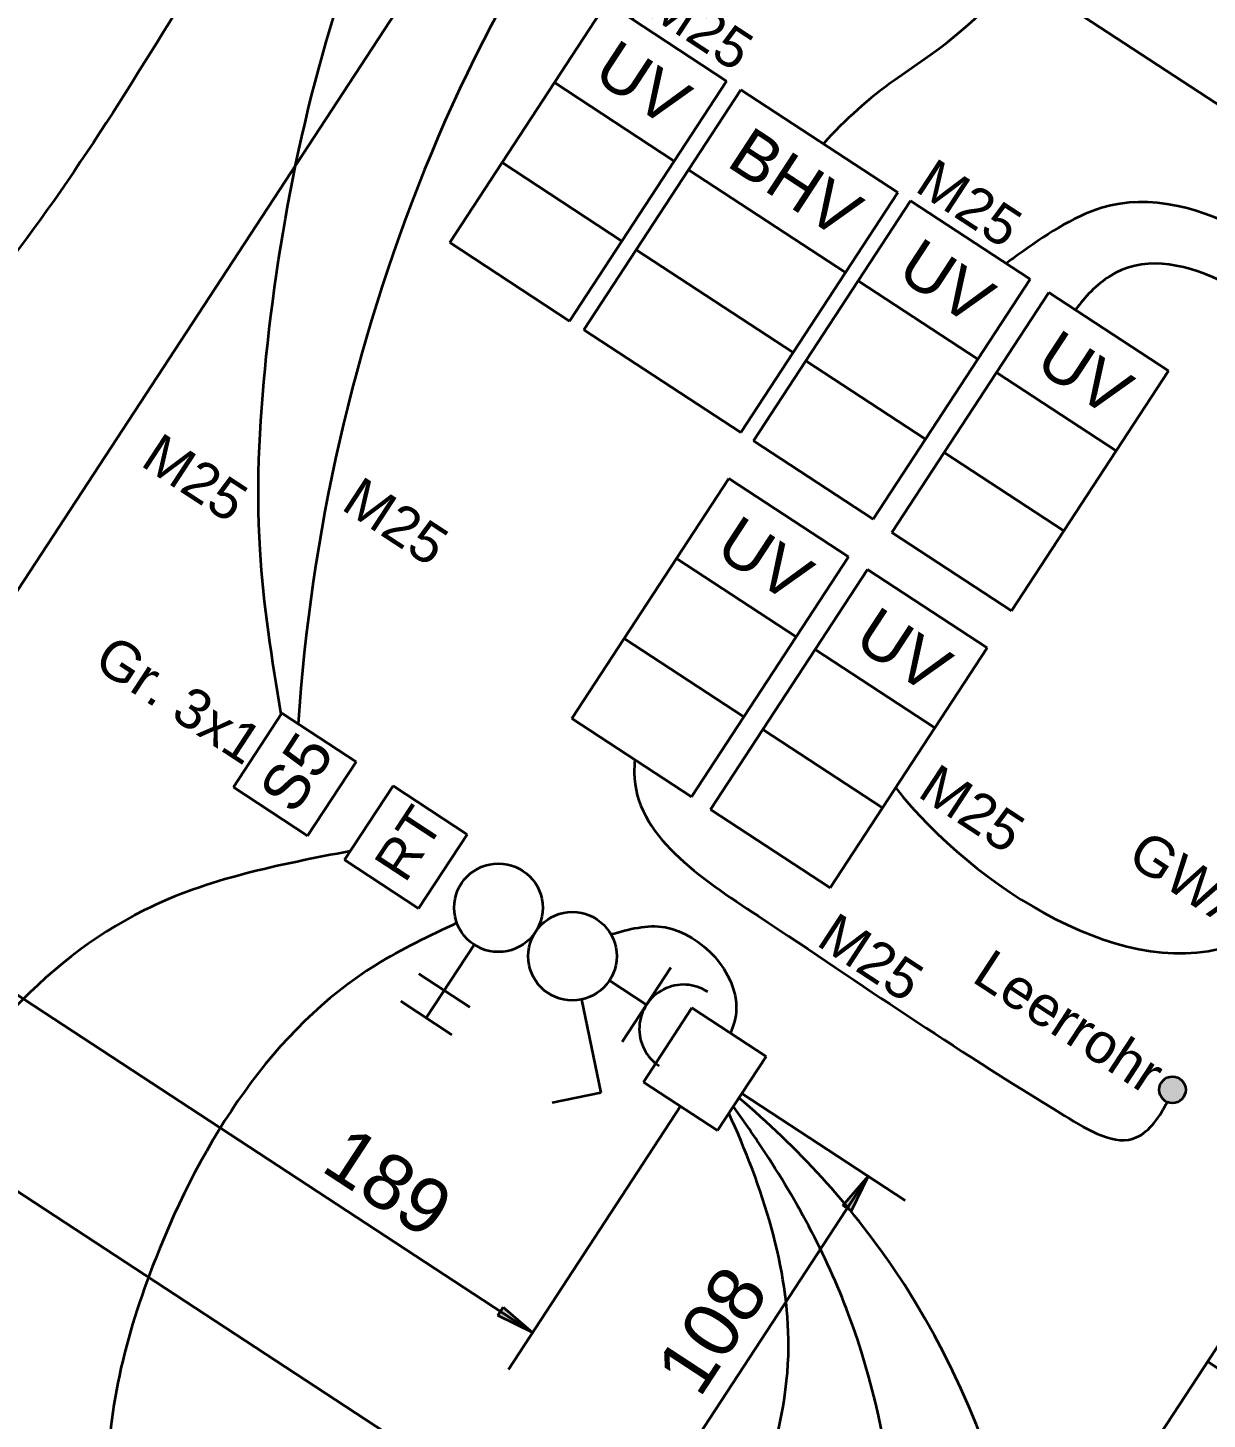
# Model space of a CAD drawing. Header units: metres. Extents: x 2696276 to 2696381, y 1245119 to 1245220.
# Drawn here: x 2696286.032 to 2696288.697, y 1245163.989 to 1245167.133 of the extents above; entities that cross this region are included whole.
import ezdxf
from ezdxf.lldxf.tags import DXFTag

# ---------------------------------------------------------------- set-up
doc = ezdxf.new("R2010")
doc.units = ezdxf.units.M
for name, color, linetype, lineweight, true_color in [('011_232.51_Lichtinstallationen allgemein', 150, 'Continuous', 35, 0x0080ff), ('011_232.51_Lichtinstallationen allgemein_Bodenltg', 150, 'STRICHLINIE', 35, 0x0080ff), ('011_232.51_Lichtinstallationen allgemein_Deckenltg', 150, 'Continuous', 35, 0x0080ff), ('013_232.61_Kraftinstallationen allgemein', 1, 'Continuous', 35, 0xff0000), ('013_232.61_Kraftinstallationen allgemein_Bodenltg', 1, 'STRICHLINIE', 35, 0xff0000), ('013_232.61_Kraftinstallationen allgemein_Deckenltg', 1, 'Continuous', 35, 0xff0000), ('014_232.62_Storeninstallationen', 1, 'Continuous', 35, 0xff0000), ('014_232.62_Storeninstallationen_Deckenltg', 1, 'Continuous', 35, 0xff0000), ('016_232.70_HLKS-Installation', 5, 'Continuous', 35, 0x0000ff), ('016_232.70_HLKS-Installation_Bodenltg', 5, 'STRICHLINIE', 35, 0x0000ff), ('035_236.3__UKV-Installationen_Bodenltg', 24, 'STRICHLINIE', 35, 0x993300)]:
    doc.layers.add(name, color=color, linetype=linetype, lineweight=lineweight, true_color=true_color)
doc.layers.add('X_Mass', color=7, linetype='Continuous', lineweight=35)
doc.styles.get("Standard").update_dxf_attribs({"font": 'arial.ttf'})
tags = doc.linetypes.add('STRICHLINIE', pattern=[19.05, 12.7, -6.35]).pattern_tags.tags
tags[6:7] = [DXFTag(74, 4), DXFTag(75, 0), DXFTag(340, '0'), DXFTag(46, 0.0), DXFTag(50, 0.0), DXFTag(44, 0.0), DXFTag(45, 0.0)]
tags[4:5] = [DXFTag(74, 4), DXFTag(75, 0), DXFTag(340, '0'), DXFTag(46, 0.0), DXFTag(50, 0.0), DXFTag(44, 0.0), DXFTag(45, 0.0)]
tags = doc.linetypes.add('STRICHPUNKT2', pattern=[12.7, 6.35, -3.175, 0, -3.175]).pattern_tags.tags
tags[10:11] = [DXFTag(74, 4), DXFTag(75, 0), DXFTag(340, '0'), DXFTag(46, 0.0), DXFTag(50, 0.0), DXFTag(44, 0.0), DXFTag(45, 0.0)]
tags[8:9] = [DXFTag(74, 4), DXFTag(75, 0), DXFTag(340, '0'), DXFTag(46, 0.0), DXFTag(50, 0.0), DXFTag(44, 0.0), DXFTag(45, 0.0)]
tags[6:7] = [DXFTag(74, 4), DXFTag(75, 0), DXFTag(340, '0'), DXFTag(46, 0.0), DXFTag(50, 0.0), DXFTag(44, 0.0), DXFTag(45, 0.0)]
tags[4:5] = [DXFTag(74, 4), DXFTag(75, 0), DXFTag(340, '0'), DXFTag(46, 0.0), DXFTag(50, 0.0), DXFTag(44, 0.0), DXFTag(45, 0.0)]

# ---------------------------------------------------------------- blocks, each defined once
blk = doc.blocks.new('0_232.51_Lichtinstallationen allgemein_Deckenltg-A0S2JCD473', base_point=(-584.48, -1110.87))
at = {"color": 0, "linetype": 'ByBlock', "lineweight": -2, "ltscale": 0.35}
blk.add_open_spline([(-380.11, -535.98), (-383.06, -535.49), (-411.66, -530.7), (-484.79, -557.7), (-491.95, -690.76), (-501.06, -830.83), (-485.56, -997.35), (-552.52, -1080.49), (-584.48, -1110.87)], degree=3, knots=[0, 0, 0, 0, 8.999929, 87.189465, 192.930492, 365.249901, 532.636071, 664.891956, 664.891956, 664.891956, 664.891956], dxfattribs=at)
blk = doc.blocks.new('Anschlusspunkt-A0S2JCEY73', base_point=(-176.63, -955.98))
at = {"lineweight": -2}
blk.add_hatch(color=0, dxfattribs=at).paths.add_polyline_path([(-173.58, -955.98), (-174.37, -955.88), (-175.1, -955.59), (-175.73, -955.11), (-176.22, -954.49), (-176.52, -953.76), (-176.63, -952.98), (-176.52, -952.19), (-176.22, -951.46), (-175.73, -950.84), (-175.1, -950.36), (-174.37, -950.07), (-173.58, -949.98), (-172.81, -950.09), (-172.1, -950.39), (-171.49, -950.87), (-171.02, -951.49), (-170.73, -952.21), (-170.63, -952.98), (-170.73, -953.74), (-171.02, -954.46), (-171.49, -955.08), (-172.1, -955.56), (-172.81, -955.86)])
at = {"color": 0, "lineweight": -2}
blk.add_circle((-173.63, -952.98), 3, dxfattribs=at)
blk = doc.blocks.new('Gruppenzuleitung-A0S2JCL073', base_point=(-333.11, -882.12))
at = {"color": 0, "linetype": 'ByBlock', "lineweight": -2, "ltscale": 0.35}
for p, q in [((-300.77, -817.32), (-333.11, -817.32)), ((-333.11, -817.32), (-333.11, -882.12)), ((-300.77, -882.12), (-300.77, -817.32)), ((-333.11, -838.92), (-300.77, -838.92)), ((-333.11, -860.52), (-300.77, -860.52)), ((-333.11, -882.12), (-300.77, -882.12))]:
    blk.add_line(p, q, dxfattribs=at)
at = {"color": 0, "linetype": 'ByBlock', "lineweight": -2, "ltscale": 0.35, "insert": (-326.78, -822.72), "char_height": 10.8, "attachment_point": 1}
blk.add_mtext('{\\fArial;UV}', dxfattribs=at)
blk = doc.blocks.new('0_236.85_Brandmeldeinstallationen_AP-Ltg-A0S2JCMQ73', base_point=(-356.67, -817.31))
at = {"color": 0, "linetype": 'ByBlock', "lineweight": -2, "ltscale": 0.35}
for p, q in [((-340.44, -750.46), (-340.44, -633.02)), ((-351.03, -796.31), (-347.42, -787.17))]:
    blk.add_line(p, q, dxfattribs=at)
for centre, major_axis, end_param in [((-349.57, -633.02), (9.13, 0), 1.475383), ((-440.44, -750.46), (93.02, -36.71), 0.375839), ((-261.9, -831.49), (-89.13, 35.17), 0.227334)]:
    blk.add_ellipse(centre, major_axis=major_axis, ratio=1, start_param=0, end_param=end_param, dxfattribs=at)
blk = doc.blocks.new('0_232.62_Storeninstallationen_Deckenltg-A0S2JCNS73', base_point=(-348.71, -1214.87))
at = {"color": 0, "linetype": 'ByBlock', "lineweight": -2, "ltscale": 0.35}
blk.add_open_spline([(-329.58, -1009.98), (-333.2, -1015.85), (-351.43, -1045.44), (-350.52, -1102.09), (-318.6, -1194.98), (-235.38, -1216.39), (-185.53, -1214.87)], degree=3, knots=[0, 0, 0, 0, 20.552659, 103.683362, 157.5109, 307.121049, 307.121049, 307.121049, 307.121049], dxfattribs=at)
blk = doc.blocks.new('Schalter_ Schema 0_ UP-A0S2JCP873', base_point=(-313.61, -1032.22))
at = {"color": 0, "lineweight": -2}
for p, q in [((-296.54, -1009.03), (-281.32, -1024.25)), ((-281.32, -1024.25), (-289.3, -1032.22))]:
    blk.add_line(p, q, dxfattribs=at)
blk.add_circle((-303.61, -1001.96), 10, dxfattribs=at)
blk = doc.blocks.new('0_232.61_Kraftinstallationen allgemein_Bodenltg-A0S2JCSM73', base_point=(-288.43, -817.55))
at = {"color": 0, "linetype": 'ByBlock', "lineweight": -2, "ltscale": 0.35}
blk.add_open_spline([(-176.15, -792.95), (-179.54, -792.95), (-198.73, -792.91), (-231.95, -794.3), (-284, -790.79), (-288.28, -813.95), (-288.43, -817.55)], degree=3, knots=[0, 0, 0, 0, 10.101518, 57.174384, 111.754582, 122.572169, 122.572169, 122.572169, 122.572169], dxfattribs=at)
blk = doc.blocks.new('Maß-A0S2JCTA73', base_point=(-786.11, -1108.94))
at = {"color": 0, "linetype": 'ByBlock', "lineweight": -2, "ltscale": 0.35}
for p, q in [((-453.83, -1088), (-453.83, -767.12)), ((-264.61, -1088), (-264.61, -1016.96)), ((-264.61, -1078), (-786.11, -1078)), ((-273.28, -1079.14), (-273.28, -1076.86)), ((-273.28, -1076.86), (-264.61, -1078)), ((-264.61, -1078), (-273.28, -1079.14))]:
    blk.add_line(p, q, dxfattribs=at)
blk.add_solid([(-264.61, -1078), (-273.28, -1079.14), (-273.28, -1076.86)], dxfattribs=at)
at = {"color": 0, "linetype": 'ByBlock', "lineweight": -2, "ltscale": 0.35, "insert": (-325.06, -1061.15), "char_height": 12.5, "attachment_point": 1}
blk.add_mtext('{\\fArial;189}', dxfattribs=at)
blk = doc.blocks.new('Gruppenzuleitung-A0S2JCTK73', base_point=(-133.35, -1043.2))
at = {"color": 0, "lineweight": -2}
for p, q in [((-133.35, -1043.2), (-133.35, -978.4)), ((-133.35, -978.4), (-90.95, -978.4)), ((-90.95, -978.4), (-90.95, -1043.2)), ((-90.95, -1000), (-133.35, -1000)), ((-90.95, -1021.6), (-133.35, -1021.6)), ((-90.95, -1043.2), (-133.35, -1043.2))]:
    blk.add_line(p, q, dxfattribs=at)
at = {"color": 0, "lineweight": -2, "insert": (-127.06, -983.8), "char_height": 10.8, "attachment_point": 1}
blk.add_mtext('{\\fArial;BHV}', dxfattribs=at)
blk = doc.blocks.new('Raumthermostat_ UP-A0S2JCWC73', base_point=(-358.61, -1011.96))
at = {"color": 0, "lineweight": -2}
for p, q in [((-358.61, -1011.96), (-358.61, -991.96)), ((-358.61, -991.96), (-338.61, -991.96)), ((-338.61, -1011.96), (-338.61, -991.96)), ((-338.61, -1011.96), (-358.61, -1011.96))]:
    blk.add_line(p, q, dxfattribs=at)
at = {"color": 0, "lineweight": -2, "insert": (-353.01, -1009.06), "char_height": 8.8, "attachment_point": 1, "rotation": 90.0004}
blk.add_mtext('{\\fArial;RT}', dxfattribs=at)
blk = doc.blocks.new('0_232.51_Lichtinstallationen allgemein_Deckenltg-A0S2JCXU73', base_point=(-254.61, -1108.95))
at = {"color": 0, "linetype": 'ByBlock', "lineweight": -2, "ltscale": 0.35}
blk.add_open_spline([(-195.64, -1108.95), (-199.46, -1087.68), (-206.61, -1047.93), (-239.25, -1021.98), (-254.61, -1012.28)], degree=3, knots=[0, 0, 0, 0, 62.739535, 117.241979, 117.241979, 117.241979, 117.241979], dxfattribs=at)
blk = doc.blocks.new('0_232.51_Lichtinstallationen allgemein_Deckenltg-A0S2JCZC73', base_point=(-480.38, -992.31))
at = {"color": 0, "linetype": 'ByBlock', "lineweight": -2, "ltscale": 0.35}
blk.add_open_spline([(-388.61, -992.31), (-397.05, -983.06), (-416.02, -962.26), (-446.7, -908.47), (-475.59, -832.57), (-480.39, -732.38), (-481.37, -646.68), (-467.37, -568.08), (-419.45, -539.31), (-390.54, -536.95), (-380.11, -537.54)], degree=3, knots=[0, 0, 0, 0, 37.473618, 84.217074, 184.826887, 277.9212, 381.555394, 447.258554, 502.23198, 533.586039, 533.586039, 533.586039, 533.586039], dxfattribs=at)
blk = doc.blocks.new('0_232.61_Kraftinstallationen allgemein_Bodenltg-A0S2JD0A73', base_point=(-263.3, -935.75))
at = {"color": 0, "linetype": 'ByBlock', "lineweight": -2, "ltscale": 0.35}
blk.add_open_spline([(-263.3, -930.13), (-236.32, -939.11), (-183.44, -939.02), (-172.81, -903.31), (-170.61, -895.89)], degree=3, knots=[0, 0, 0, 0, 85.331728, 107.706961, 107.706961, 107.706961, 107.706961], dxfattribs=at)
blk = doc.blocks.new('Steckdose T13_ UP-A0S2JD0Y73', base_point=(-293.61, -1011.96))
at = {"color": 0, "lineweight": -2}
for p, q in [((-283.61, -991.96), (-283.61, -1011.96)), ((-283.61, -1001.96), (-293.61, -1001.96))]:
    blk.add_line(p, q, dxfattribs=at)
blk.add_ellipse((-273.61, -1001.96), major_axis=(0, 10), ratio=1, start_param=0, end_param=3.141593, dxfattribs=at)
blk = doc.blocks.new('1_Abzweigdose quadratisch UP-A0S2JD7073', base_point=(-274.61, -1016.96))
at = {"color": 0, "lineweight": -2}
for p, q in [((-274.61, -996.96), (-274.61, -1016.96)), ((-254.61, -996.96), (-274.61, -996.96)), ((-254.61, -1016.96), (-254.61, -996.96)), ((-274.61, -1016.96), (-254.61, -1016.96))]:
    blk.add_line(p, q, dxfattribs=at)
blk = doc.blocks.new('Gruppenzuleitung-A0S2JD7873', base_point=(-333.14, -957.07))
at = {"color": 0, "linetype": 'ByBlock', "lineweight": -2, "ltscale": 0.35}
for p, q in [((-300.8, -892.27), (-333.14, -892.27)), ((-333.14, -892.27), (-333.14, -957.07)), ((-300.8, -957.07), (-300.8, -892.27)), ((-333.14, -913.87), (-300.8, -913.87)), ((-333.14, -935.47), (-300.8, -935.47)), ((-333.14, -957.07), (-300.8, -957.07))]:
    blk.add_line(p, q, dxfattribs=at)
at = {"color": 0, "linetype": 'ByBlock', "lineweight": -2, "ltscale": 0.35, "insert": (-326.81, -897.67), "char_height": 10.8, "attachment_point": 1}
blk.add_mtext('{\\fArial;UV}', dxfattribs=at)
blk = doc.blocks.new('0_232.61_Kraftinstallationen allgemein_Bodenltg-A0S2JD8873', base_point=(-316.14, -971.75))
at = {"color": 0, "linetype": 'ByBlock', "lineweight": -2, "ltscale": 0.35}
blk.add_open_spline([(-316.14, -957.07), (-315.65, -957.94), (-308.11, -971.36), (-254.4, -971.19), (-218.23, -972.37), (-172.97, -970.57), (-172.66, -959.42), (-173.08, -955.92)], degree=3, knots=[0, 0, 0, 0, 2.986842, 45.781095, 128.432752, 145.438085, 156.00503, 156.00503, 156.00503, 156.00503], dxfattribs=at)
blk = doc.blocks.new('Gruppenzuleitung-A0S2JDAI73', base_point=(-295.64, -882.35))
at = {"color": 0, "linetype": 'ByBlock', "lineweight": -2, "ltscale": 0.35}
for p, q in [((-263.3, -817.55), (-295.64, -817.55)), ((-295.64, -817.55), (-295.64, -882.35)), ((-263.3, -882.35), (-263.3, -817.55)), ((-295.64, -839.15), (-263.3, -839.15)), ((-295.64, -860.75), (-263.3, -860.75)), ((-295.64, -882.35), (-263.3, -882.35))]:
    blk.add_line(p, q, dxfattribs=at)
at = {"color": 0, "linetype": 'ByBlock', "lineweight": -2, "ltscale": 0.35, "insert": (-289.31, -822.95), "char_height": 10.8, "attachment_point": 1}
blk.add_mtext('{\\fArial;UV}', dxfattribs=at)
blk = doc.blocks.new('0_232.51_Lichtinstallationen allgemein_Deckenltg-A0S2JDAY73', base_point=(-254.61, -1265.04))
at = {"color": 0, "linetype": 'ByBlock', "lineweight": -2, "ltscale": 0.35}
blk.add_open_spline([(-28.61, -1265.04), (-29.02, -1258.52), (-32.51, -1203.3), (-90.47, -1111.8), (-172.66, -1026.65), (-237.41, -1010.22), (-254.61, -1008.16)], degree=3, knots=[0, 0, 0, 0, 19.529243, 165.484034, 309.4997, 361.451681, 361.451681, 361.451681, 361.451681], dxfattribs=at)
blk = doc.blocks.new('0_236.3_UKV-Installationen_Deckenltg-A0S2JDGG73', base_point=(-786.11, -1044.72))
at = {"color": 0, "linetype": 'ByBlock', "lineweight": -2, "ltscale": 0.35}
blk.add_open_spline([(-516.11, -581.04), (-525.9, -628.44), (-551.94, -754.45), (-514.83, -939.43), (-642.16, -1045.24), (-726.65, -1048.64), (-774.24, -1031.69), (-783.81, -1021.89), (-786.11, -1019.54)], degree=3, knots=[0, 0, 0, 0, 146.645528, 389.853622, 493.37826, 599.088814, 630.139856, 639.956249, 639.956249, 639.956249, 639.956249], dxfattribs=at)
blk = doc.blocks.new('Storentaster_ UP-A0S2JDGQ73', base_point=(-333.61, -1031.72))
at = {"color": 0, "lineweight": -2}
for p, q in [((-323.61, -1011.96), (-323.61, -1031.72)), ((-330.51, -1024.31), (-316.71, -1024.31)), ((-330.51, -1031.72), (-316.71, -1031.72))]:
    blk.add_line(p, q, dxfattribs=at)
blk.add_circle((-323.61, -1001.96), 10, dxfattribs=at)
blk = doc.blocks.new('Schalterplatte UP-A0S2JDJA73', base_point=(-388.61, -1011.96))
at = {"color": 0, "lineweight": -2}
for p, q in [((-368.61, -991.96), (-388.61, -991.96)), ((-388.61, -991.96), (-388.61, -1011.96)), ((-368.61, -1011.96), (-368.61, -991.96)), ((-388.61, -1011.96), (-368.61, -1011.96))]:
    blk.add_line(p, q, dxfattribs=at)
blk = doc.blocks.new('Kurzbezeichnung-A0S2JDJC73', base_point=(-383.62, -1009.89))
at = {"color": 0, "lineweight": -2, "insert": (-383.62, -1009.89), "char_height": 10, "attachment_point": 1, "rotation": 90}
blk.add_mtext('{\\fArial;S5}', dxfattribs=at)
blk = doc.blocks.new('Maß-A0S2JDJO73', base_point=(-453.83, -754.85))
at = {"color": 0, "linetype": 'ByBlock', "lineweight": -2, "ltscale": 0.35}
for p, q in [((-453.83, -728.5), (-453.83, -754.75)), ((-257.39, -728.5), (-257.39, -754.85)), ((-453.83, -738.5), (-445.15, -737.36)), ((-445.15, -739.64), (-453.83, -738.5)), ((-453.83, -738.5), (-257.39, -738.5)), ((-445.15, -737.36), (-445.15, -739.64)), ((-266.07, -739.64), (-266.07, -737.36)), ((-266.07, -737.36), (-257.39, -738.5)), ((-257.39, -738.5), (-266.07, -739.64))]:
    blk.add_line(p, q, dxfattribs=at)
for points in [[(-453.83, -738.5), (-445.15, -737.36), (-445.15, -739.64)], [(-257.39, -738.5), (-266.07, -739.64), (-266.07, -737.36)]]:
    blk.add_solid(points, dxfattribs=at)
at = {"color": 0, "linetype": 'ByBlock', "lineweight": -2, "ltscale": 0.35, "insert": (-388.51, -721.68), "char_height": 12.5, "attachment_point": 1}
blk.add_mtext('{\\fArial;196}', dxfattribs=at)
blk = doc.blocks.new('Maß-A0S2JDKC73', base_point=(-254.61, -1265.04))
at = {"color": 0, "linetype": 'ByBlock', "lineweight": -2, "ltscale": 0.35}
for p, q in [((-210.5, -1006.96), (-254.61, -1006.96)), ((-221.64, -1015.64), (-220.5, -1006.96)), ((-220.5, -1006.96), (-219.36, -1015.64)), ((-220.5, -1006.96), (-220.5, -1265.04)), ((-219.36, -1015.64), (-221.64, -1015.64)), ((-220.5, -1115.13), (-221.64, -1106.45)), ((-221.64, -1106.45), (-219.36, -1106.45)), ((-219.36, -1106.45), (-220.5, -1115.13)), ((-230.5, -1115.13), (-201.43, -1115.13)), ((-221.64, -1123.8), (-220.5, -1115.13)), ((-220.5, -1115.13), (-219.36, -1123.8)), ((-219.36, -1123.8), (-221.64, -1123.8)), ((-220.5, -1265.04), (-221.64, -1256.36)), ((-221.64, -1256.36), (-219.36, -1256.36)), ((-219.36, -1256.36), (-220.5, -1265.04)), ((-230.5, -1265.04), (-94.6, -1265.04))]:
    blk.add_line(p, q, dxfattribs=at)
for points in [[(-220.5, -1006.96), (-219.36, -1015.64), (-221.64, -1015.64)], [(-220.5, -1115.13), (-221.64, -1106.45), (-219.36, -1106.45)], [(-220.5, -1115.13), (-219.36, -1123.8), (-221.64, -1123.8)], [(-220.5, -1265.04), (-221.64, -1256.36), (-219.36, -1256.36)]]:
    blk.add_solid(points, dxfattribs=at)
at = {"color": 0, "linetype": 'ByBlock', "lineweight": -2, "ltscale": 0.35, "char_height": 12.5, "attachment_point": 1, "rotation": 90}
for s, insert in [('{\\fArial;108}', (-237.29, -1070)), ('{\\fArial;150}', (-237.17, -1203.29))]:
    blk.add_mtext(s, dxfattribs=dict(at, insert=insert))
blk = doc.blocks.new('0_232.51_Lichtinstallationen allgemein_Deckenltg-A0S2JDM873', base_point=(-254.61, -1107.18))
at = {"color": 0, "linetype": 'ByBlock', "lineweight": -2, "ltscale": 0.35}
blk.add_open_spline([(-143.12, -1107.18), (-162.24, -1080.76), (-190.06, -1042.31), (-234.83, -1018.31), (-251.47, -1011.66), (-254.61, -1010.45)], degree=3, knots=[0, 0, 0, 0, 96.073495, 139.766202, 149.862423, 149.862423, 149.862423, 149.862423], dxfattribs=at)
blk = doc.blocks.new('0_232.51_Lichtinstallationen allgemein_Bodenltg-A0S2JDMW73', base_point=(-435.67, -991.96))
at = {"color": 0, "lineweight": -2}
blk.add_open_spline([(-368.57, -650.99), (-375.47, -654.24), (-410.27, -670.63), (-439.11, -757.5), (-436.03, -871.91), (-405.31, -954.67), (-384.25, -991.96)], degree=3, knots=[0, 0, 0, 0, 22.567179, 113.810941, 242.293938, 370.77935, 370.77935, 370.77935, 370.77935], dxfattribs=at)
blk = doc.blocks.new('Gruppenzuleitung-A0S2JDNA73', base_point=(-295.64, -957.15))
at = {"color": 0, "linetype": 'ByBlock', "lineweight": -2, "ltscale": 0.35}
for p, q in [((-263.3, -892.35), (-295.64, -892.35)), ((-295.64, -892.35), (-295.64, -957.15)), ((-263.3, -957.15), (-263.3, -892.35)), ((-295.64, -913.95), (-263.3, -913.95)), ((-295.64, -935.55), (-263.3, -935.55)), ((-295.64, -957.15), (-263.3, -957.15))]:
    blk.add_line(p, q, dxfattribs=at)
at = {"color": 0, "linetype": 'ByBlock', "lineweight": -2, "ltscale": 0.35, "insert": (-289.31, -897.75), "char_height": 10.8, "attachment_point": 1}
blk.add_mtext('{\\fArial;UV}', dxfattribs=at)
blk = doc.blocks.new('0_232.51_Lichtinstallationen allgemein_Deckenltg-A0S2JDOE73', base_point=(-360.11, -754.88))
at = {"color": 0, "linetype": 'ByBlock', "lineweight": -2, "ltscale": 0.35}
blk.add_open_spline([(-257.97, -754.88), (-269.82, -697.05), (-286.17, -617.29), (-343.08, -559.82), (-360.11, -546.41)], degree=3, knots=[0, 0, 0, 0, 171.47979, 236.50741, 236.50741, 236.50741, 236.50741], dxfattribs=at)
blk = doc.blocks.new('Gruppenzuleitung-A0S2JDPK73', base_point=(-378.92, -882.11))
at = {"color": 0, "lineweight": -2}
for p, q in [((-336.52, -817.31), (-378.92, -817.31)), ((-378.92, -817.31), (-378.92, -882.11)), ((-336.52, -882.11), (-336.52, -817.31)), ((-378.92, -838.91), (-336.52, -838.91)), ((-378.92, -860.51), (-336.52, -860.51)), ((-378.92, -882.11), (-336.52, -882.11))]:
    blk.add_line(p, q, dxfattribs=at)
at = {"color": 0, "lineweight": -2, "insert": (-372.63, -822.71), "char_height": 10.8, "attachment_point": 1}
blk.add_mtext('{\\fArial;BHV}', dxfattribs=at)
blk = doc.blocks.new('0_232.70_HLKS-Installation_Bodenltg-A0S2JDRK73', base_point=(-404.8, -1123.02))
at = {"color": 0, "lineweight": -2}
blk.add_open_spline([(-358.61, -1009.57), (-370.39, -1020.98), (-401.11, -1050.74), (-406.99, -1097.25), (-403.82, -1123.02)], degree=3, knots=[0, 0, 0, 0, 48.513431, 126.429777, 126.429777, 126.429777, 126.429777], dxfattribs=at)
blk = doc.blocks.new('Gruppenzuleitung-A0S2JDTO73', base_point=(-415.1, -882.24))
at = {"color": 0, "linetype": 'ByBlock', "lineweight": -2, "ltscale": 0.35}
for p, q in [((-415.1, -882.24), (-415.1, -817.44)), ((-415.1, -817.44), (-382.76, -817.44)), ((-382.76, -817.44), (-382.76, -882.24)), ((-382.76, -839.04), (-415.1, -839.04)), ((-382.76, -860.64), (-415.1, -860.64)), ((-382.76, -882.24), (-415.1, -882.24))]:
    blk.add_line(p, q, dxfattribs=at)
at = {"color": 0, "linetype": 'ByBlock', "lineweight": -2, "ltscale": 0.35, "insert": (-408.77, -822.84), "char_height": 10.8, "attachment_point": 1}
blk.add_mtext('{\\fArial;UV}', dxfattribs=at)
blk = doc.blocks.new('0_232.51_Lichtinstallationen allgemein_Deckenltg-A0S2JDUK73', base_point=(-299.05, -996.96))
at = {"color": 0, "linetype": 'ByBlock', "lineweight": -2, "ltscale": 0.35}
blk.add_open_spline([(-299.05, -993.06), (-296.27, -989.86), (-287.97, -980.31), (-267.67, -985.31), (-264.52, -995.13), (-264.24, -996.96)], degree=3, knots=[0, 0, 0, 0, 12.375138, 36.889149, 42.440651, 42.440651, 42.440651, 42.440651], dxfattribs=at)
blk = doc.blocks.new('0_232.61_Kraftinstallationen allgemein_Bodenltg-A0S2JDXQ73', base_point=(-307.31, -817.32))
at = {"color": 0, "linetype": 'ByBlock', "lineweight": -2, "ltscale": 0.35}
blk.add_open_spline([(-176.15, -782.59), (-179.02, -782.46), (-195.07, -781.74), (-233.27, -783.16), (-290.49, -776.08), (-304, -808.56), (-306.92, -816.3), (-307.31, -817.32)], degree=3, knots=[0, 0, 0, 0, 8.58398, 48.020128, 121.208388, 142.870207, 146.143935, 146.143935, 146.143935, 146.143935], dxfattribs=at)
blk = doc.blocks.new('0_232.62_Storeninstallationen_Deckenltg-A0S2JDZI73', base_point=(-412.74, -817.44))
at = {"color": 0, "linetype": 'ByBlock', "lineweight": -2, "ltscale": 0.35}
blk.add_open_spline([(-368.57, -654.63), (-370.93, -656.54), (-414.96, -692.14), (-417.75, -764.84), (-408.25, -817.44)], degree=3, knots=[0, 0, 0, 0, 9.078569, 169.429951, 169.429951, 169.429951, 169.429951], dxfattribs=at)

msp = doc.modelspace()

# ---------------------------------------------------------------- linework, layer by layer
at = {"layer": 'X_Mass', "linetype": 'STRICHPUNKT2', "ltscale": 0.35}
for p, q in [((2696287.3765, 1245167.8399), (2696288.9167, 1245166.832)), ((2696284.3069, 1245165.6169), (2696287.4979, 1245163.5288))]:
    msp.add_line(p, q, dxfattribs=at)

# ---------------------------------------------------------------- block references
at = {"layer": '011_232.51_Lichtinstallationen allgemein', "linetype": 'Continuous', "ltscale": 0.35, "xscale": 0.01, "yscale": 0.01, "zscale": 0.01, "rotation": 326.8000002754653}
for name, p in [('Schalterplatte UP-A0S2JDJA73', (2696286.4965, 1245165.4169)), ('Kurzbezeichnung-A0S2JDJC73', (2696286.5497, 1245165.407)), ('Schalter_ Schema 0_ UP-A0S2JCP873', (2696287.0132, 1245164.8368)), ('Steckdose T13_ UP-A0S2JD0Y73', (2696287.2915, 1245164.8968)), ('1_Abzweigdose quadratisch UP-A0S2JD7073', (2696287.4231, 1245164.7509))]:
    msp.add_blockref(name, p, dxfattribs=at)
at = {"layer": '011_232.51_Lichtinstallationen allgemein_Bodenltg', "linetype": 'STRICHLINIE', "ltscale": 0.35, "xscale": 0.01, "yscale": 0.01, "zscale": 0.01, "rotation": 326.8000002754653}
msp.add_blockref('0_232.51_Lichtinstallationen allgemein_Bodenltg-A0S2JDMW73', (2696286.2123, 1245165.842), dxfattribs=at)
at = {"layer": '011_232.51_Lichtinstallationen allgemein_Deckenltg', "ltscale": 0.35, "xscale": 0.01, "yscale": 0.01, "zscale": 0.01, "rotation": 326.8000002754653}
for name, p in [('0_232.51_Lichtinstallationen allgemein_Deckenltg-A0S2JCD473', (2696284.316, 1245165.6619)), ('0_232.51_Lichtinstallationen allgemein_Deckenltg-A0S2JCZC73', (2696285.8362, 1245166.084)), ('0_232.51_Lichtinstallationen allgemein_Deckenltg-A0S2JDOE73', (2696288.1427, 1245167.4121)), ('0_232.51_Lichtinstallationen allgemein_Deckenltg-A0S2JDUK73', (2696287.3281, 1245165.0521)), ('0_232.51_Lichtinstallationen allgemein_Deckenltg-A0S2JDAY73', (2696286.2321, 1245162.5656)), ('0_232.51_Lichtinstallationen allgemein_Deckenltg-A0S2JCXU73', (2696287.0867, 1245163.8716)), ('0_232.51_Lichtinstallationen allgemein_Deckenltg-A0S2JDM873', (2696287.0964, 1245163.8865))]:
    msp.add_blockref(name, p, dxfattribs=at)
at = {"layer": '013_232.61_Kraftinstallationen allgemein', "linetype": 'Continuous', "ltscale": 0.35, "xscale": 0.01, "yscale": 0.01, "zscale": 0.01, "rotation": 326.8000002754653}
msp.add_blockref('Anschlusspunkt-A0S2JCEY73', (2696288.5769, 1245164.7247), dxfattribs=at)
at = {"layer": '013_232.61_Kraftinstallationen allgemein_Bodenltg', "ltscale": 0.35, "xscale": 0.01, "yscale": 0.01, "zscale": 0.01, "rotation": 326.8000002754653}
for name, p in [('0_232.61_Kraftinstallationen allgemein_Bodenltg-A0S2JDXQ73', (2696288.2426, 1245166.6005)), ('0_232.61_Kraftinstallationen allgemein_Bodenltg-A0S2JCSM73', (2696288.3993, 1245166.4952)), ('0_232.61_Kraftinstallationen allgemein_Bodenltg-A0S2JD0A73', (2696287.9623, 1245165.3686)), ('0_232.61_Kraftinstallationen allgemein_Bodenltg-A0S2JD8873', (2696287.3231, 1245165.3567))]:
    msp.add_blockref(name, p, dxfattribs=at)
at = {"layer": '014_232.62_Storeninstallationen', "linetype": 'Continuous', "ltscale": 0.35, "xscale": 0.01, "yscale": 0.01, "zscale": 0.01, "rotation": 326.8000002754653}
msp.add_blockref('Storentaster_ UP-A0S2JDGQ73', (2696286.8486, 1245164.9505), dxfattribs=at)
at = {"layer": '014_232.62_Storeninstallationen_Deckenltg', "linetype": 'STRICHLINIE', "ltscale": 0.35, "xscale": 0.01, "yscale": 0.01, "zscale": 0.01, "rotation": 326.8000002754653}
for name, p in [('0_232.62_Storeninstallationen_Deckenltg-A0S2JDZI73', (2696287.3597, 1245167.1768)), ('0_232.62_Storeninstallationen_Deckenltg-A0S2JCNS73', (2696285.7194, 1245163.5006))]:
    msp.add_blockref(name, p, dxfattribs=at)
at = {"layer": '014_232.62_Storeninstallationen_Deckenltg', "ltscale": 0.35, "xscale": 0.01, "yscale": 0.01, "zscale": 0.01, "rotation": 326.8000002754653}
for name, p in [('Gruppenzuleitung-A0S2JDTO73', (2696286.9852, 1245166.6475)), ('Gruppenzuleitung-A0S2JCL073', (2696287.6719, 1245166.1996)), ('Gruppenzuleitung-A0S2JDAI73', (2696287.9841, 1245165.9925)), ('Gruppenzuleitung-A0S2JD7873', (2696287.2613, 1245165.5726)), ('Gruppenzuleitung-A0S2JDNA73', (2696287.5746, 1245165.3666))]:
    msp.add_blockref(name, p, dxfattribs=at)
at = {"layer": '016_232.70_HLKS-Installation', "linetype": 'Continuous', "ltscale": 0.35, "xscale": 0.01, "yscale": 0.01, "zscale": 0.01, "rotation": 326.8000002754653}
for name, p in [('Gruppenzuleitung-A0S2JDPK73', (2696287.2886, 1245166.4505)), ('Raumthermostat_ UP-A0S2JCWC73', (2696286.7476, 1245165.2527)), ('Gruppenzuleitung-A0S2JCTK73', (2696288.4614, 1245163.7578))]:
    msp.add_blockref(name, p, dxfattribs=at)
at = {"layer": '016_232.70_HLKS-Installation_Bodenltg', "ltscale": 0.35, "xscale": 0.01, "yscale": 0.01, "zscale": 0.01, "rotation": 326.8000002754653}
msp.add_blockref('0_236.85_Brandmeldeinstallationen_AP-Ltg-A0S2JCMQ73', (2696287.8297, 1245166.8709), dxfattribs=at)
at = {"layer": '016_232.70_HLKS-Installation_Bodenltg', "linetype": 'STRICHLINIE', "ltscale": 0.35, "xscale": 0.01, "yscale": 0.01, "zscale": 0.01, "rotation": 326.8000002754653}
msp.add_blockref('0_232.70_HLKS-Installation_Bodenltg-A0S2JDRK73', (2696285.7529, 1245164.5763), dxfattribs=at)
at = {"layer": '035_236.3__UKV-Installationen_Bodenltg', "ltscale": 0.35, "xscale": 0.01, "yscale": 0.01, "zscale": 0.01, "rotation": 326.8000002754653}
msp.add_blockref('0_236.3_UKV-Installationen_Deckenltg-A0S2JDGG73', (2696282.991, 1245167.3194), dxfattribs=at)
at = {"layer": 'X_Mass', "ltscale": 0.35, "xscale": 0.01, "yscale": 0.01, "zscale": 0.01, "rotation": 326.8000002754653}
for name, p in [('Maß-A0S2JCTA73', (2696282.6394, 1245166.782)), ('Maß-A0S2JDJO73', (2696287.3587, 1245167.9255)), ('Maß-A0S2JDKC73', (2696286.2321, 1245162.5656))]:
    msp.add_blockref(name, p, dxfattribs=at)

# ---------------------------------------------------------------- texts
at = {"layer": '011_232.51_Lichtinstallationen allgemein', "linetype": 'Continuous', "ltscale": 0.35, "insert": (2696286.2253, 1245165.7657), "char_height": 0.09, "attachment_point": 1, "rotation": 326.7996, "line_spacing_factor": 1.002}
msp.add_mtext('{\\fArial;Gr. 3x1}', dxfattribs=at)
at = {"layer": '011_232.51_Lichtinstallationen allgemein_Deckenltg', "ltscale": 0.35, "char_height": 0.09, "attachment_point": 2, "rotation": 326.8, "line_spacing_factor": 1.002}
for insert in [(2696286.4349, 1245166.154), (2696286.8882, 1245166.0553)]:
    msp.add_mtext('{\\fArial;M25}', dxfattribs=dict(at, insert=insert))
at = {"layer": '013_232.61_Kraftinstallationen allgemein', "ltscale": 0.35, "char_height": 0.09, "rotation": 326.8, "line_spacing_factor": 1.002}
for s, insert, attachment_point in [('{\\fArial;GWA}', (2696288.8125, 1245165.1597, 19), 3), ('{\\fArial;Leerrohr}', (2696288.2112, 1245165.0552), 1)]:
    msp.add_mtext(s, dxfattribs=dict(at, insert=insert, attachment_point=attachment_point))
at = {"layer": '013_232.61_Kraftinstallationen allgemein_Deckenltg', "ltscale": 0.35, "char_height": 0.09, "attachment_point": 2, "rotation": 326.8, "line_spacing_factor": 1.002}
for insert in [(2696287.5774, 1245167.1738), (2696288.1847, 1245166.7742), (2696288.1909, 1245165.4065), (2696287.9621, 1245165.0705)]:
    msp.add_mtext('{\\fArial;M25}', dxfattribs=dict(at, insert=insert))

doc.saveas('drawing.dxf')
